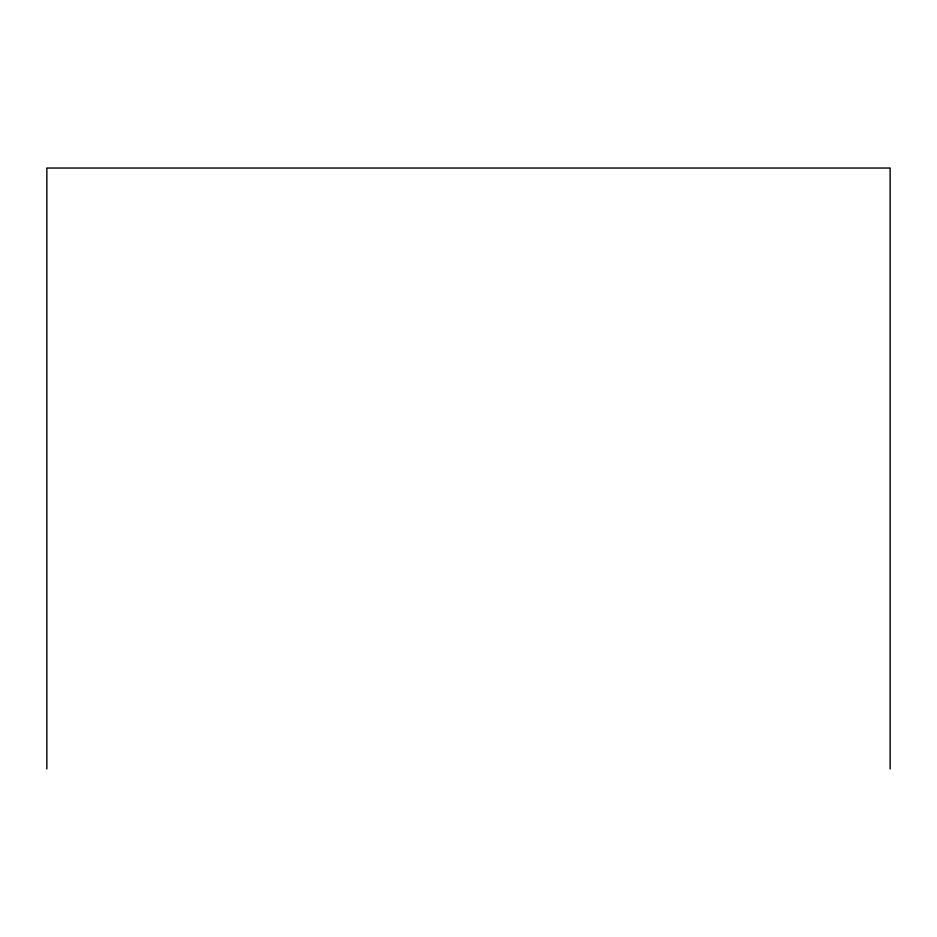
<?xml version="1.0" encoding="UTF-8"?>
<svg xmlns="http://www.w3.org/2000/svg" width="937" height="937" viewBox="0 0 937 937"><rect width="100%" height="100%" fill="white"/><g stroke="black" fill="none" stroke-linecap="round" stroke-linejoin="round"><path stroke-width="1.41" d="M890.15 768.961L890.15 168.039L46.85 168.039L46.85 768.961"/></g></svg>
